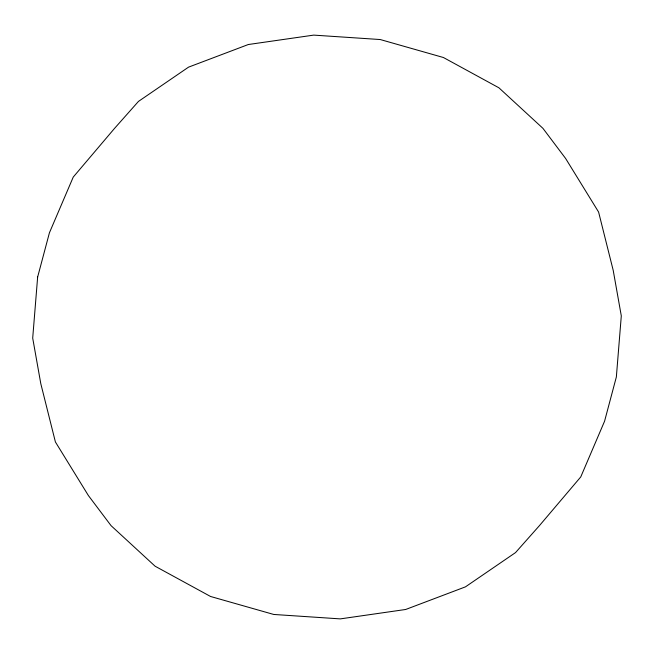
<?xml version="1.0" encoding="UTF-8"?>
<svg xmlns="http://www.w3.org/2000/svg" width="654" height="654" viewBox="0 0 654 654"><rect width="100%" height="100%" fill="white"/><g stroke="black" fill="none" stroke-linecap="round" stroke-linejoin="round"><path stroke-width="0.98" d="M37.646 277.026L32.7 338.118L40.801 383.677L55.402 441.957L88.38 495.528L111.066 525.661L155.088 566.201L210.58 596.489L273.748 614.458L340.293 618.888L405.684 609.479L465.452 586.859L515.532 552.589L539.501 525.563L580.752 476.929L604.574 421.209L616.354 376.974L621.3 315.882L613.199 270.323L598.598 212.043L565.62 158.472L542.934 128.339L498.912 87.8L443.42 57.511L380.252 39.542L313.707 35.112L248.316 44.521L188.548 67.141L138.468 101.411L114.499 128.437L73.248 177.071L49.426 232.791L37.646 277.026"/></g></svg>
